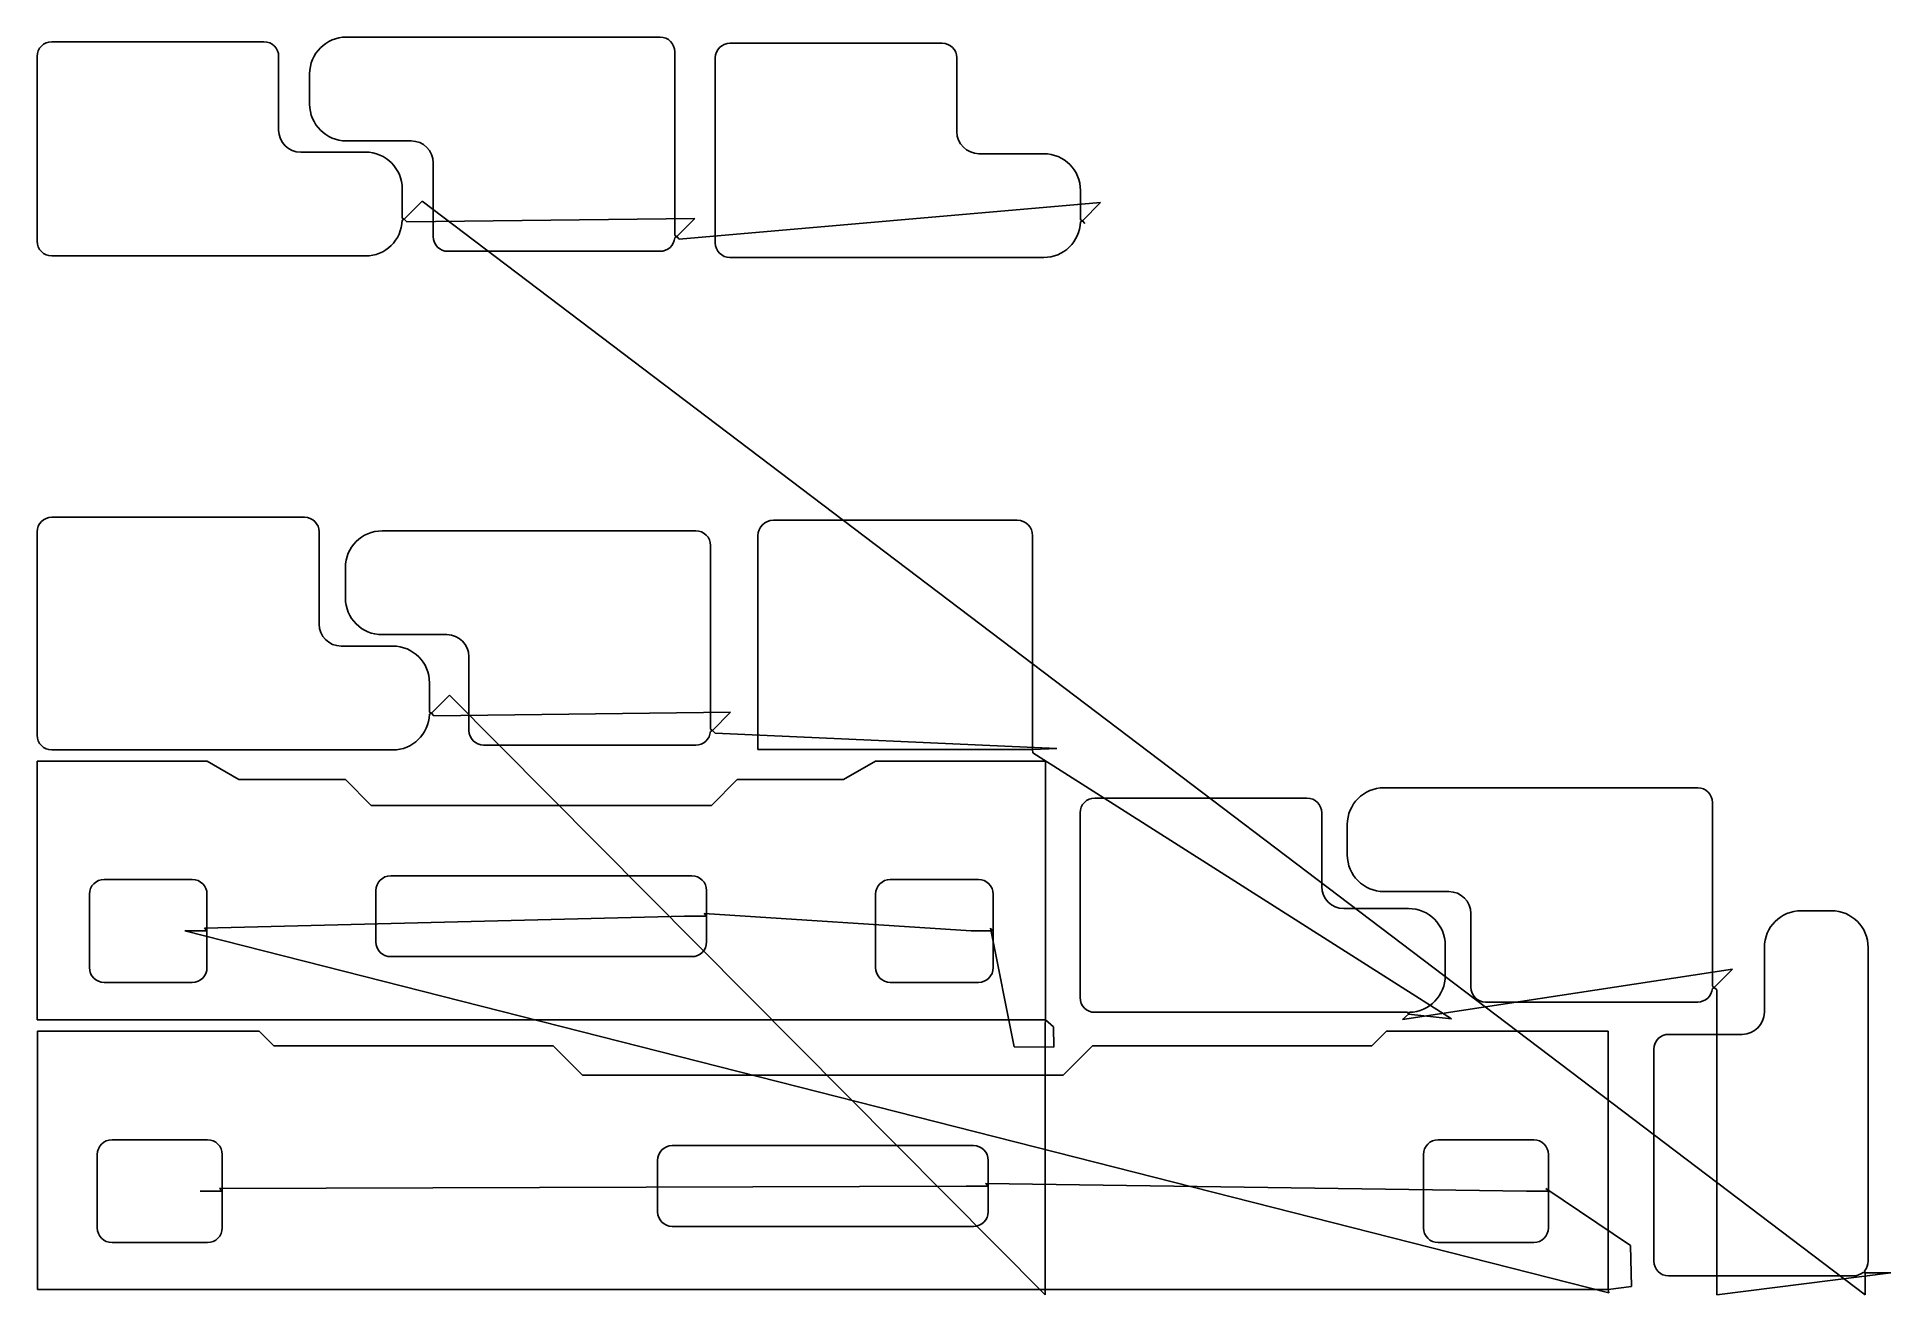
# Model space of a CAD drawing. Header units: metres. Extents: x 7 to 2530, y 0 to 1712.
import ezdxf

# ---------------------------------------------------------------- set-up
doc = ezdxf.new("R2010")
doc.units = ezdxf.units.M

msp = doc.modelspace()

# ---------------------------------------------------------------- linework, layer by layer
at = {"layer": 'TOOL_0'}
for p, q in [((27.275, 1705.699), (316.075, 1705.699)), ((428.254, 1712.013), (855.254, 1712.013)), ((875.254, 1692.013), (875.254, 1441.913)), ((950.353, 1703.595), (1239.153, 1703.595)), ((7.275, 1434.099), (7.275, 1685.699)), ((336.075, 1685.699), (336.075, 1585.399)), ((930.353, 1431.995), (930.353, 1683.595)), ((1259.153, 1683.595), (1259.153, 1583.295)), ((378.254, 1620.713), (378.254, 1662.013)), ((516.454, 1570.713), (428.254, 1570.713)), ((366.075, 1555.399), (454.275, 1555.399)), ((546.454, 1440.413), (546.454, 1540.713)), ((1289.153, 1553.295), (1377.353, 1553.295)), ((504.275, 1505.399), (504.275, 1465.599)), ((531.611, 1488.828), (506.863, 1464.079)), ((2495.416, 0.002), (531.611, 1488.828)), ((1427.353, 1503.295), (1427.353, 1463.495)), ((506.863, 1464.079), (504.252, 1462.599)), ((504.275, 1465.599), (506.864, 1464.08)), ((506.864, 1464.08), (510.4, 1460.544)), ((510.4, 1460.544), (902.575, 1465.113)), ((902.575, 1465.113), (877.826, 1440.365)), ((881.361, 1436.829), (1454.689, 1486.724)), ((1427.353, 1463.495), (1429.942, 1461.976)), ((1454.689, 1486.724), (1429.941, 1461.975)), ((877.826, 1440.365), (875.198, 1438.914)), ((875.254, 1441.913), (877.825, 1440.365)), ((877.825, 1440.365), (881.361, 1436.829)), ((1429.941, 1461.975), (1427.33, 1460.495)), ((1429.942, 1461.976), (1433.478, 1458.44)), ((454.274, 1414.099), (27.275, 1414.099)), ((855.254, 1420.413), (566.454, 1420.413)), ((1377.352, 1411.995), (950.353, 1411.995)), ((7.303, 761.727), (7.303, 1038.527)), ((27.303, 1058.527), (371.203, 1058.527)), ((391.203, 1038.527), (391.203, 913.127)), ((476.852, 1039.965), (903.852, 1039.965)), ((1009.352, 1054.274), (1341.352, 1054.274)), ((923.852, 1019.965), (923.852, 769.865)), ((988.452, 742.474), (988.452, 1033.374)), ((1362.252, 1033.374), (1362.252, 742.474)), ((426.852, 948.665), (426.852, 989.965)), ((421.203, 883.127), (491.303, 883.127)), ((565.052, 898.665), (476.852, 898.665)), ((595.052, 768.365), (595.052, 868.665)), ((541.303, 833.127), (541.303, 793.227)), ((568.64, 816.456), (543.891, 791.707)), ((1379.217, 0.003), (568.64, 816.456)), ((543.891, 791.707), (541.28, 790.227)), ((541.303, 793.227), (543.892, 791.708)), ((543.892, 791.708), (547.428, 788.172)), ((547.428, 788.172), (951.173, 793.065)), ((951.173, 793.065), (926.424, 768.317)), ((926.424, 768.317), (923.796, 766.866)), ((923.852, 769.865), (926.423, 768.317)), ((926.423, 768.317), (929.959, 764.781)), ((929.959, 764.781), (1395.135, 743.84)), ((491.302, 741.727), (27.303, 741.727)), ((903.852, 748.365), (615.052, 748.365)), ((1362.252, 742.474), (988.452, 742.474)), ((1395.135, 743.84), (1362.252, 742.474)), ((1362.252, 742.474), (1362.726, 737.928)), ((1362.726, 737.928), (1932.525, 375.981)), ((7.285, 374.522), (7.285, 726.322)), ((7.285, 726.322), (238.776, 726.322)), ((238.776, 726.322), (282.077, 701.322)), ((1104.991, 701.322), (1148.292, 726.322)), ((1148.292, 726.322), (1379.783, 726.322)), ((1379.783, 726.322), (1379.783, 374.522)), ((282.077, 701.322), (426.907, 701.322)), ((426.907, 701.322), (461.907, 666.322)), ((925.161, 666.322), (960.161, 701.322)), ((960.161, 701.322), (1104.991, 701.322)), ((1840.489, 690.259), (2267.489, 690.259)), ((461.907, 666.322), (925.161, 666.322)), ((1426.853, 404.63), (1426.853, 656.23)), ((1446.853, 676.23), (1735.653, 676.23)), ((1755.653, 656.23), (1755.653, 555.93)), ((2287.489, 670.259), (2287.489, 420.159)), ((1790.489, 598.959), (1790.489, 640.259)), ((218.535, 565.422), (98.535, 565.422)), ((898.535, 570.422), (488.535, 570.422)), ((1288.535, 565.422), (1168.535, 565.422)), ((78.535, 545.422), (78.535, 445.422)), ((238.535, 495.422), (238.535, 545.422)), ((468.535, 550.422), (468.535, 480.422)), ((918.535, 515.422), (918.535, 550.422)), ((1148.535, 545.422), (1148.535, 445.422)), ((1308.535, 495.422), (1308.535, 545.422)), ((1928.689, 548.959), (1840.489, 548.959)), ((234.999, 498.958), (888.535, 515.422)), ((888.535, 515.422), (918.535, 515.422)), ((918.535, 515.422), (914.999, 518.958)), ((914.999, 518.958), (1278.535, 495.422)), ((918.535, 480.422), (918.535, 515.422)), ((1785.653, 525.93), (1873.853, 525.93)), ((1958.689, 418.659), (1958.689, 518.959)), ((2408.175, 522.875), (2449.475, 522.875)), ((2146.404, 3.015), (208.535, 495.422)), ((208.535, 495.422), (238.535, 495.422)), ((238.535, 495.422), (234.999, 498.958)), ((238.535, 445.422), (238.535, 495.422)), ((1278.535, 495.422), (1308.535, 495.422)), ((1308.535, 495.422), (1304.999, 498.958)), ((1304.999, 498.958), (1337.332, 337.776)), ((1308.535, 445.422), (1308.535, 495.422)), ((488.535, 460.422), (898.535, 460.422)), ((1923.853, 475.93), (1923.853, 434.63)), ((2358.175, 384.675), (2358.175, 472.875)), ((2499.475, 472.875), (2499.475, 45.875)), ((1865.666, 374.895), (2314.81, 443.36)), ((2314.81, 443.36), (2290.061, 418.611)), ((98.535, 425.422), (218.535, 425.422)), ((1168.535, 425.422), (1288.535, 425.422)), ((2290.061, 418.611), (2287.433, 417.16)), ((2287.489, 420.159), (2290.06, 418.611)), ((2290.06, 418.611), (2293.596, 415.075)), ((2293.596, 415.075), (2293.596, 0.002)), ((1872.353, 384.63), (1446.853, 384.63)), ((1873.873, 382.041), (1865.666, 374.895)), ((1873.872, 382.041), (1872.353, 384.63)), ((1932.525, 375.981), (1873.872, 382.041)), ((1875.353, 384.652), (1873.873, 382.041)), ((2267.489, 398.659), (1978.689, 398.659)), ((1379.785, 374.522), (7.285, 374.522)), ((7.752, 7.38), (7.752, 358.98)), ((7.752, 358.98), (309.583, 358.98)), ((309.583, 358.98), (329.583, 338.98)), ((1379.783, 374.522), (1379.217, 367.64)), ((1379.217, 367.64), (1379.217, 0.003)), ((1390.643, 364.862), (1379.785, 374.522)), ((1391.335, 337.081), (1390.643, 364.862)), ((1823.92, 338.98), (1843.92, 358.98)), ((1843.92, 358.98), (2145.751, 358.98)), ((2145.751, 358.98), (2145.751, 7.38)), ((2227.875, 354.675), (2328.175, 354.675)), ((329.583, 338.98), (709.583, 338.98)), ((709.583, 338.98), (749.583, 298.98)), ((1337.332, 337.776), (1391.335, 337.081)), ((1403.92, 298.98), (1443.92, 338.98)), ((1443.92, 338.98), (1823.92, 338.98)), ((2207.875, 45.875), (2207.875, 334.675)), ((749.583, 298.98), (1403.92, 298.98)), ((239.255, 211.177), (109.255, 211.177)), ((1281.754, 203.178), (871.754, 203.178)), ((2044.253, 211.179), (1914.253, 211.179)), ((89.255, 191.177), (89.255, 91.177)), ((259.255, 141.177), (259.255, 191.177)), ((851.754, 183.178), (851.754, 113.178)), ((1301.754, 148.178), (1301.754, 183.178)), ((1894.253, 191.179), (1894.253, 91.179)), ((2064.253, 141.179), (2064.253, 191.179)), ((1301.754, 148.178), (1298.218, 151.714)), ((1298.218, 151.714), (2034.253, 141.179)), ((229.255, 141.177), (259.255, 141.177)), ((255.719, 144.713), (1271.754, 148.178)), ((259.255, 141.177), (255.719, 144.713)), ((259.255, 91.177), (259.255, 141.177)), ((1271.754, 148.178), (1301.754, 148.178)), ((1301.754, 113.178), (1301.754, 148.178)), ((2034.253, 141.179), (2064.253, 141.179)), ((2064.253, 141.179), (2060.717, 144.715)), ((2060.717, 144.715), (2176.074, 67.277)), ((2064.253, 91.179), (2064.253, 141.179)), ((871.754, 93.178), (1281.754, 93.178)), ((109.255, 71.177), (239.255, 71.177)), ((1914.253, 71.179), (2044.253, 71.179)), ((2176.074, 67.277), (2177.135, 11.398)), ((2479.475, 25.875), (2227.875, 25.875)), ((2293.596, 0.002), (2530.416, 29.935)), ((2495.416, 29.935), (2492.517, 30.713)), ((2494.638, 32.834), (2495.416, 29.935)), ((2530.416, 29.935), (2495.416, 29.935)), ((2495.416, 29.935), (2495.416, 24.935)), ((2145.752, 7.38), (7.752, 7.38)), ((2145.751, 7.38), (2146.404, 3.015)), ((2177.135, 11.398), (2145.752, 7.38)), ((2495.416, 24.935), (2495.416, 0.002))]:
    msp.add_line(p, q, dxfattribs=at)
for centre, radius, start, end in [((27.275, 1685.699), 20, 90, 180), ((316.075, 1685.699), 20, 0, 90), ((428.254, 1662.013), 50, 90, 180), ((855.254, 1692.013), 20, 0, 90), ((950.353, 1683.595), 20, 90, 180), ((1239.153, 1683.595), 20, 0, 90), ((428.254, 1620.713), 50, 180, 270), ((366.075, 1585.399), 30, 180, 270), ((516.454, 1540.713), 30, 0, 90), ((1289.153, 1583.295), 30, 180, 270), ((454.275, 1505.399), 50, 0, 90), ((1377.353, 1503.295), 50, 0, 90), ((454.275, 1464.099), 50, 269.998854, 358.280852), ((566.454, 1440.413), 20, 180, 270), ((855.254, 1440.413), 20, 270, 355.701705), ((1377.353, 1461.995), 50, 269.998854, 358.280852), ((27.275, 1434.099), 20, 180, 270), ((950.353, 1431.995), 20, 180, 270), ((27.303, 1038.527), 20, 90, 180), ((371.203, 1038.527), 20, 0, 90), ((476.852, 989.965), 50, 90, 180), ((903.852, 1019.965), 20, 0, 90), ((1009.352, 1033.374), 20.9, 90, 180), ((1341.352, 1033.374), 20.9, 0, 90), ((476.852, 948.665), 50, 180, 270), ((421.203, 913.127), 30, 180, 270), ((491.303, 833.127), 50, 0, 90), ((565.052, 868.665), 30, 0, 90), ((491.303, 791.727), 50, 269.998854, 358.280852), ((27.303, 761.727), 20, 180, 270), ((615.052, 768.365), 20, 180, 270), ((903.852, 768.365), 20, 270, 355.701705), ((1840.489, 640.259), 50, 90, 180), ((2267.489, 670.259), 20, 0, 90), ((1446.853, 656.23), 20, 90, 180), ((1735.653, 656.23), 20, 0, 90), ((1840.489, 598.959), 50, 180, 270), ((98.535, 545.422), 20, 90, 180), ((218.535, 545.422), 20, 0, 90), ((488.535, 550.422), 20, 90, 180), ((898.535, 550.422), 20, 0, 90), ((1168.535, 545.422), 20, 90, 180), ((1288.535, 545.422), 20, 0, 90), ((1785.653, 555.93), 30, 180, 270), ((1928.689, 518.959), 30, 0, 90), ((1873.853, 475.93), 50, 0, 90), ((2408.175, 472.875), 50, 90, 180), ((2449.475, 472.875), 50, 0, 90), ((488.535, 480.422), 20, 180, 270), ((898.535, 480.422), 20, 270, 0), ((98.535, 445.422), 20, 180, 270), ((218.535, 445.422), 20, 270, 0), ((1168.535, 445.422), 20, 180, 270), ((1288.535, 445.422), 20, 270, 0), ((1873.853, 434.63), 50, 271.719114, 0), ((1446.853, 404.63), 20, 180, 270), ((1978.689, 418.659), 20, 180, 270), ((2267.489, 418.659), 20, 270, 355.701705), ((2328.175, 384.675), 30, 270, 0), ((2227.875, 334.675), 20, 90, 180), ((109.255, 191.177), 20, 90, 180), ((239.255, 191.177), 20, 0, 90), ((871.754, 183.178), 20, 90, 180), ((1281.754, 183.178), 20, 0, 90), ((1914.253, 191.179), 20, 90, 180), ((2044.253, 191.179), 20, 0, 90), ((871.754, 113.178), 20, 180, 270), ((1281.754, 113.178), 20, 270, 0), ((109.255, 91.177), 20, 180, 270), ((239.255, 91.177), 20, 270, 0), ((1914.253, 91.179), 20, 180, 270), ((2044.253, 91.179), 20, 270, 0), ((2227.875, 45.875), 20, 180, 270), ((2479.475, 45.875), 20, 270, 310.701352), ((2479.475, 45.875), 20, 319.302688, 0)]:
    msp.add_arc(centre, radius, start, end, dxfattribs=at)

doc.saveas('drawing.dxf')
